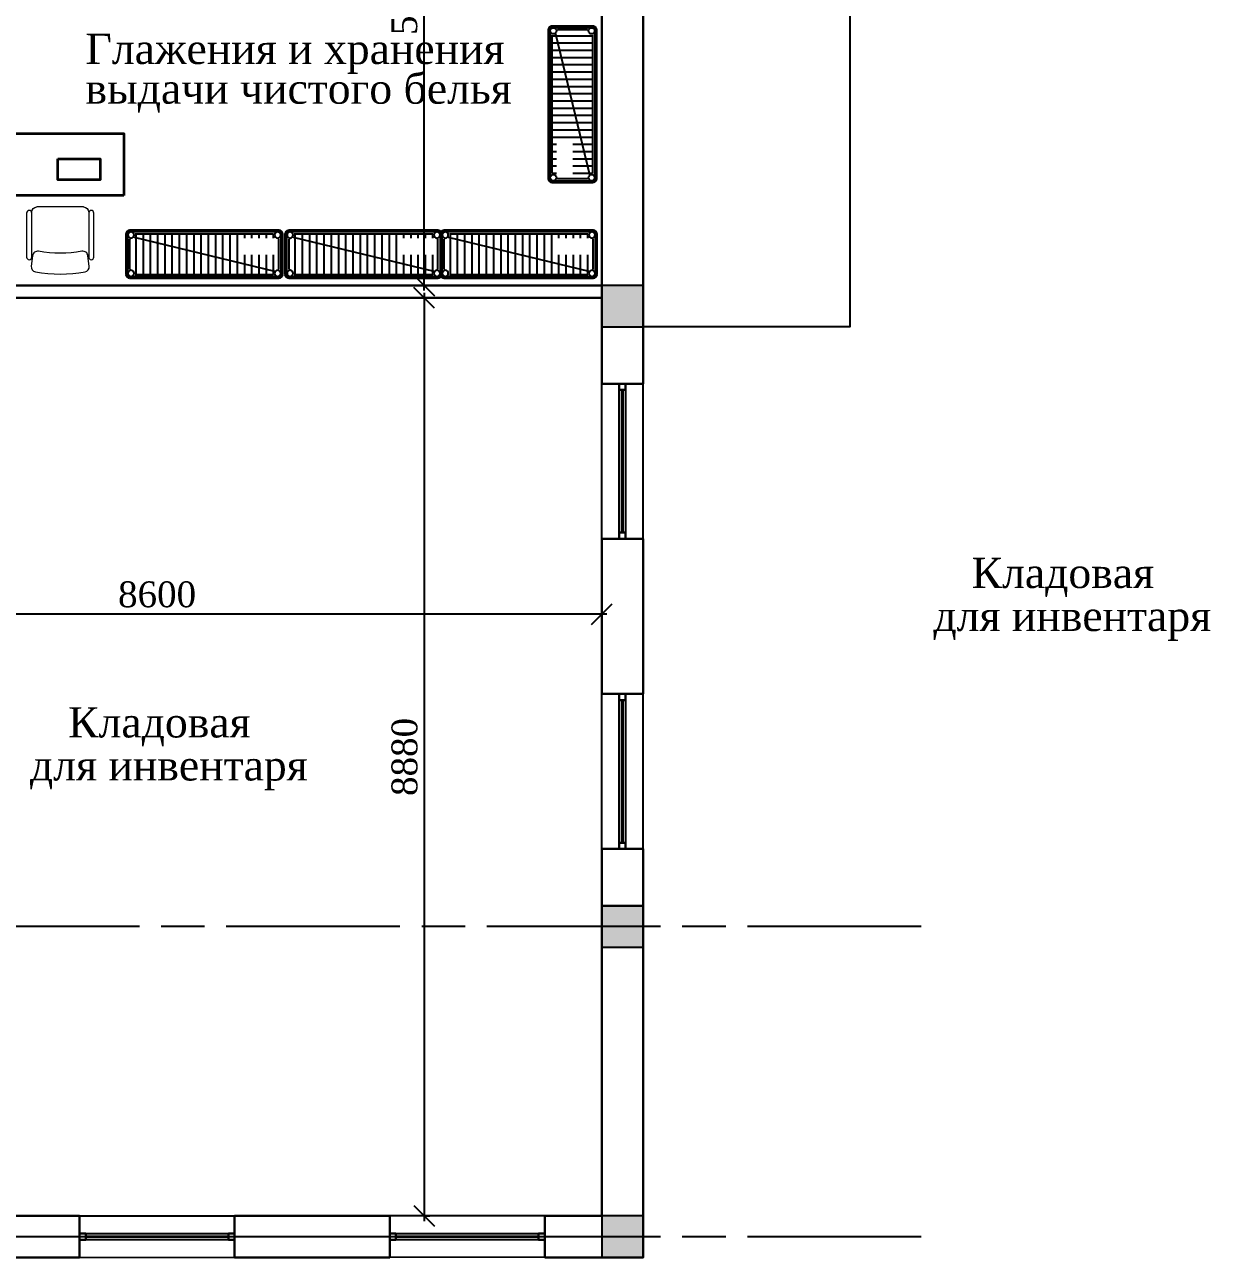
# Model space of a CAD drawing. Header units: inches. Extents: x 2870606 to 3671143, y -733551 to -473558.
# Drawn here: x 3184382 to 3195849, y -608545 to -596622 of the extents above; entities that cross this region are included whole.
import ezdxf

# ---------------------------------------------------------------- set-up
doc = ezdxf.new("R2010")
doc.units = ezdxf.units.IN
doc.header["$MEASUREMENT"] = 0
doc.linetypes.add('ACAD_ISO08W100', pattern=[36, 24, -3, 6, -3])
for name, color, linetype, lineweight in [('-DWG_ANA', 7, 'Continuous', 50), ('-DWG_DETAY1', 7, 'Continuous', 25), ('1', 7, 'Continuous', 18)]:
    doc.layers.add(name, color=color, linetype=linetype, lineweight=lineweight)
doc.layers.add('A_Windows', color=160, linetype='Continuous')
doc.layers.add('ШРИФТ', color=7, linetype='Continuous')
doc.styles.add('GENERATED_STYLE_1', font='times.ttf')
doc.styles.add('J~stule', font='dutch.ttf')
doc.dimstyles.new('J~style', dxfattribs={"dimscale": 100, "dimtxt": 2.5, "dimasz": 2, "dimexe": 0.55, "dimexo": 0.725, "dimtad": 1, "dimdec": 0, "dimdsep": 46, "dimtxsty": 'J~stule', "dimblk": 'OBLIQUE', "dimcen": 2, "dimdle": 0.5, "dimadec": 0, "dimazin": 0, "dimtfac": 1, "dimtdec": 0, "dimtmove": 0, "dimatfit": 3, "dimfxl": 1, "dimarcsym": 0})

# ---------------------------------------------------------------- blocks, each defined once
blk = doc.blocks.new('xr_plan_1F$0$xr_plan_1F$0$A-FL-L3$0$의자-책상용')
at = {"ltscale": 0.05}
blk.add_line((225, 0), (-225, 0), dxfattribs=at)
for points in [[(240, 628, -0.395529), (280, 573), (268, 472, -0.433834), (210, 429, 0.092822), (-210, 429, -0.433834), (-268, 472), (-280, 573, -0.395529), (-240, 628, -0.091658)], [(-275, 485), (-275, 59, -1), (-325, 59), (-325, 485, -1)], [(325, 485), (325, 59, -1), (275, 59), (275, 485, -1)]]:
    blk.add_lwpolyline(points, format="xyb", close=True, dxfattribs=at)
for centre, start, end in [((-225, 50), 180, 270), ((225, 50), 270, 0)]:
    blk.add_arc(centre, 50, start, end, dxfattribs=at)
blk = doc.blocks.new('1111dgr')
at = {"layer": '-DWG_ANA', "color": 0}
blk.add_lwpolyline([(-54212514, -157823672, 0.414214), (-54212484, -157823702), (-54212094, -157823702, 0.414214), (-54212064, -157823672), (-54212064, -157822232, 0.414214), (-54212094, -157822202), (-54212484, -157822202, 0.414214), (-54212514, -157822232)], format="xyb", close=True, dxfattribs=at)
at = {"layer": '-DWG_DETAY1', "color": 0}
for points in [[(-54212124, -157823632), (-54212454, -157822272)], [(-54212434, -157822232), (-54212144, -157822232)], [(-54212484, -157822282), (-54212294, -157822282)], [(-54212484, -157823622), (-54212484, -157822282)], [(-54212484, -157822352), (-54212294, -157822352)], [(-54212134, -157822282), (-54212094, -157822282)], [(-54212134, -157822352), (-54212094, -157822352)], [(-54212094, -157822282), (-54212094, -157823622)], [(-54212484, -157822422), (-54212294, -157822422)], [(-54212484, -157822492), (-54212294, -157822492)], [(-54212134, -157822422), (-54212094, -157822422)], [(-54212134, -157822492), (-54212094, -157822492)], [(-54212484, -157822562), (-54212294, -157822562)], [(-54212484, -157822632), (-54212094, -157822632)], [(-54212134, -157822562), (-54212094, -157822562)], [(-54212484, -157822702), (-54212094, -157822702)], [(-54212484, -157822772), (-54212094, -157822772)], [(-54212484, -157822842), (-54212094, -157822842)], [(-54212484, -157822912), (-54212094, -157822912)], [(-54212484, -157822982), (-54212094, -157822982)], [(-54212484, -157823052), (-54212094, -157823052)], [(-54212484, -157823122), (-54212094, -157823122)], [(-54212484, -157823192), (-54212094, -157823192)], [(-54212484, -157823262), (-54212094, -157823262)], [(-54212484, -157823332), (-54212094, -157823332)], [(-54212484, -157823402), (-54212094, -157823402)], [(-54212484, -157823472), (-54212094, -157823472)], [(-54212484, -157823542), (-54212094, -157823542)], [(-54212484, -157823612), (-54212094, -157823612)], [(-54212434, -157823672), (-54212144, -157823672)]]:
    blk.add_lwpolyline(points, dxfattribs=at)
for centre in [(-54212474, -157822242), (-54212104, -157822242), (-54212474, -157823662), (-54212104, -157823662)]:
    blk.add_circle(centre, 30, dxfattribs=at)
blk = doc.blocks.new('*U65')
at = {"color": 7, "lineweight": 30}
for points in [[(0, 60), (60, 60), (60, 0), (0, 0)], [(1500, 60), (1440, 60), (1440, 0), (1500, 0)]]:
    blk.add_lwpolyline(points, close=True, dxfattribs=at)
at = {"color": 4, "lineweight": 25}
for points in [[(60, 60), (1440, 60), (1440, 0), (60, 0)], [(60, 35), (1440, 35), (1440, 25), (60, 25)]]:
    blk.add_lwpolyline(points, close=True, dxfattribs=at)
blk = doc.blocks.new('_Oblique')
at = {"color": 0, "linetype": 'ByBlock', "lineweight": -2}
blk.add_line((-0.5, -0.5), (0.5, 0.5), dxfattribs=at)
blk = doc.blocks.new('*D254')
at = {"color": 0, "lineweight": -2, "transparency": 16777216}
for p, q in [((3188247, -599215), (3188247, -608195)), ((3188239, -599265), (3188302, -599265)), ((3188239, -608145), (3188302, -608145))]:
    blk.add_line(p, q, dxfattribs=at)
at = {"layer": 'Defpoints', "color": 0, "lineweight": 35, "transparency": 16777216}
for p in [(3188166, -599265), (3188166, -608145), (3188247, -608145)]:
    blk.add_point(p, dxfattribs=at)
at = {"color": 0, "lineweight": -2, "transparency": 16777216, "xscale": 200, "yscale": 200, "zscale": 200}
for p, rotation in [((3188247, -599265), 90), ((3188247, -608145), 270)]:
    blk.add_blockref('_Oblique', p, dxfattribs=dict(at, rotation=rotation))
at = {"color": 0, "transparency": 16777216, "insert": (3188057, -603705), "char_height": 250, "attachment_point": 5, "rotation": 90, "style": 'J~stule'}
blk.add_mtext('8880', dxfattribs=at)
blk = doc.blocks.new('*D255')
at = {"color": 0, "lineweight": -2, "transparency": 16777216}
for p, q in [((3181363, -602039), (3181363, -602379)), ((3189963, -602039), (3189963, -602379)), ((3190013, -602324), (3181313, -602324))]:
    blk.add_line(p, q, dxfattribs=at)
at = {"layer": 'Defpoints', "color": 0, "lineweight": 35, "transparency": 16777216}
for p in [(3181363, -601966), (3189963, -601966), (3181363, -602324)]:
    blk.add_point(p, dxfattribs=at)
at = {"color": 0, "lineweight": -2, "transparency": 16777216, "xscale": 200, "yscale": 200, "zscale": 200, "rotation": 180}
blk.add_blockref('_Oblique', (3181363, -602324), dxfattribs=at)
at = {"color": 0, "lineweight": -2, "transparency": 16777216, "xscale": 200, "yscale": 200, "zscale": 200}
blk.add_blockref('_Oblique', (3189963, -602324), dxfattribs=at)
at = {"color": 0, "transparency": 16777216, "insert": (3185663, -602134), "char_height": 250, "attachment_point": 5, "style": 'J~stule'}
blk.add_mtext('8600', dxfattribs=at)
blk = doc.blocks.new('*D257')
at = {"color": 0, "lineweight": -2, "transparency": 16777216}
for p, q in [((3188247, -599195), (3188247, -593495)), ((3188738, -593545), (3188192, -593545)), ((3188537, -599145), (3188192, -599145))]:
    blk.add_line(p, q, dxfattribs=at)
at = {"layer": 'Defpoints', "color": 0, "lineweight": 35, "transparency": 16777216}
for p in [(3188247, -593545), (3188810, -593545), (3188609, -599145)]:
    blk.add_point(p, dxfattribs=at)
at = {"color": 0, "lineweight": -2, "transparency": 16777216, "xscale": 200, "yscale": 200, "zscale": 200}
for p, rotation in [((3188247, -593545), 90), ((3188247, -599145), 270)]:
    blk.add_blockref('_Oblique', p, dxfattribs=dict(at, rotation=rotation))
at = {"color": 0, "transparency": 16777216, "insert": (3188055, -596345), "char_height": 250, "attachment_point": 5, "rotation": 90, "style": 'J~stule'}
blk.add_mtext('5600', dxfattribs=at)

msp = doc.modelspace()

# ---------------------------------------------------------------- hatches: boundary and pattern name
h = msp.add_hatch(color=256)
h.dxf.hatch_style = 1
h.paths.add_polyline_path([(3190363.36, -599545.19), (3190363.36, -599145.19), (3189963.36, -599145.19), (3189963.36, -599545.19)])
h = msp.add_hatch(color=256)
h.dxf.hatch_style = 1
h.paths.add_polyline_path([(3190363.36, -605545.19), (3190363.36, -605145.19), (3189963.36, -605145.19), (3189963.36, -605545.19)])
h = msp.add_hatch(color=256)
h.dxf.hatch_style = 1
h.paths.add_polyline_path([(3190363.36, -608545.19), (3190363.36, -608145.19), (3189963.36, -608145.19), (3189963.36, -608545.19)])

# ---------------------------------------------------------------- linework, layer by layer
at = {"lineweight": 30}
for p, q in [((3184083.36, -599145.19), (3189963.36, -599145.19)), ((3184083.36, -599265.19), (3189963.36, -599265.19)), ((3190363.36, -605145.19), (3189963.36, -605145.19)), ((3184913.36, -608545.19), (3184913.36, -608145.19)), ((3189413.36, -608545.19), (3189413.36, -608145.19)), ((3184913.36, -608545.19), (3159963.36, -608545.19))]:
    msp.add_line(p, q, dxfattribs=at)
for p, q in [((3189963.36, -601595.19), (3189963.36, -600095.19)), ((3190363.21, -601595.19), (3190363.36, -600095.19)), ((3189963.36, -604595.19), (3189963.36, -603095.19)), ((3190363.21, -604595.19), (3190363.36, -603095.19)), ((3184913.36, -608145.19), (3186413.36, -608145.19)), ((3189413.36, -608145.19), (3187913.36, -608145.19)), ((3184913.36, -608545.03), (3186413.36, -608545.19)), ((3189413.36, -608545.03), (3187913.36, -608545.19))]:
    msp.add_line(p, q)
at = {"color": 252, "linetype": 'ACAD_ISO08W100', "ltscale": 70}
for p, q in [((3193052.28, -605345.19), (3127158.59, -605345.19)), ((3193052.28, -608345.19), (3127158.59, -608345.19))]:
    msp.add_line(p, q, dxfattribs=at)
at = {"lineweight": 30}
for points in [[(3190363.36, -600095.19), (3189963.36, -600095.19), (3189963.36, -593145.19), (3190363.36, -593145.19)], [(3189963.36, -601595.19), (3190363.36, -601595.19), (3190363.36, -603095.19), (3189963.36, -603095.19)], [(3190363.36, -604595.19), (3189963.36, -604595.19), (3189963.36, -605145.19), (3190363.36, -605145.19)], [(3187913.36, -608145.19), (3186413.36, -608145.19), (3186413.36, -608545.19), (3187913.36, -608545.19)]]:
    msp.add_lwpolyline(points, close=True, dxfattribs=at)
msp.add_lwpolyline([(3190363.36, -593145.19), (3192363.36, -593145.19), (3192363.36, -599545.19), (3190363.36, -599545.19)])
for points in [[(3166363.36, -597795.19), (3181363.36, -597795.19), (3181363.36, -608145.19), (3184913.36, -608145.19)], [(3189413.36, -608145.19), (3189963.36, -608145.19), (3189963.36, -605145.19)], [(3189413.36, -608545.19), (3190363.36, -608545.19), (3190363.36, -605145.19)]]:
    msp.add_lwpolyline(points, dxfattribs=at)
for points in [[(3189963.36, -599145.19), (3189963.36, -599545.19), (3190363.36, -599545.19), (3190363.36, -599145.19)], [(3189963.36, -605145.19), (3189963.36, -605545.19), (3190363.36, -605545.19), (3190363.36, -605145.19)], [(3189963.36, -608145.19), (3189963.36, -608545.19), (3190363.36, -608545.19), (3190363.36, -608145.19)]]:
    msp.add_lwpolyline(points, close=True)
at = {"layer": '1', "color": 152, "lineweight": 35}
for points in [[(3185342.77, -598274.76), (3184142.77, -598274.76), (3184142.77, -597674.76), (3185342.77, -597674.76)], [(3184703.7, -597919.66), (3185112.58, -597919.66), (3185112.58, -598121.8), (3184703.7, -598121.8)]]:
    msp.add_lwpolyline(points, close=True, dxfattribs=at)

# ---------------------------------------------------------------- block references
at = {"layer": '1', "color": 152, "lineweight": 25, "rotation": 180}
msp.add_blockref('1111dgr', (-51022609.26, -158420344.11, -911.97), dxfattribs=at)
at = {"layer": '1', "color": 152, "lineweight": 35, "xscale": -1, "rotation": 180}
msp.add_blockref('xr_plan_1F$0$xr_plan_1F$0$A-FL-L3$0$의자-책상용', (3184726.56, -598385.19), dxfattribs=at)
at = {"layer": '1', "color": 152, "lineweight": 25, "xscale": -1, "rotation": 270}
for p in [(161009072.2, 53613446.76, -911.97), (161010611.59, 53613446.76, -911.97), (161012111.59, 53613446.76, -911.97)]:
    msp.add_blockref('1111dgr', p, dxfattribs=at)
at = {"layer": 'A_Windows', "color": 5, "lineweight": 30}
for p, rotation in [((3190193.36, -601595.17), 90.00001539293649), ((3190193.36, -604595.19), 90.00001539293649), ((3184913.36, -608375.19), 1.53929364827328e-05), ((3187913.36, -608375.19), 1.53929364827328e-05)]:
    msp.add_blockref('*U65', p, dxfattribs=dict(at, rotation=rotation))

# ---------------------------------------------------------------- texts
at = {"layer": 'ШРИФТ', "style": 'GENERATED_STYLE_1'}
for s, p in [('Глажения и хранения ', (3184970.44, -597002.74)), ('выдачи чистого белья', (3184970.44, -597386.77)), ('Кладовая', (3193540.25, -602071.23)), ('для инвентаря', (3193170.98, -602487.36)), ('Кладовая', (3184802.95, -603516.68)), ('для инвентаря', (3184433.68, -603932.81))]:
    msp.add_text(s, height=292.5, dxfattribs=at).set_placement(p)

# ---------------------------------------------------------------- dimensions: what is measured, and where the dimension line sits
for base, p1, p2, picture, middle in [((3188247.42, -593545.19), (3188609.43, -599145.19), (3188810.34, -593545.19), '*D257', (3188054.72, -596345.19)), ((3188247.42, -608145.19), (3188166.03, -599265.19), (3188166.03, -608145.19), '*D254', (3188057.24, -603705.19))]:
    dim = msp.add_linear_dim(base=base, p1=p1, p2=p2, angle=90, dimstyle='J~style', override={"dimdec": 1, "dimtdec": 1})
    dim.commit()
    dim.dimension.update_dxf_attribs({"geometry": picture, "text_midpoint": middle})
dim = msp.add_linear_dim(base=(3181363.36, -602324), p1=(3189963.36, -601966.14), p2=(3181363.36, -601966.14), dimstyle='J~style', override={"dimdec": 1, "dimtdec": 1})
dim.commit()
dim.dimension.update_dxf_attribs({"geometry": '*D255', "text_midpoint": (3185663.36, -602133.81)})

doc.saveas('drawing.dxf')
